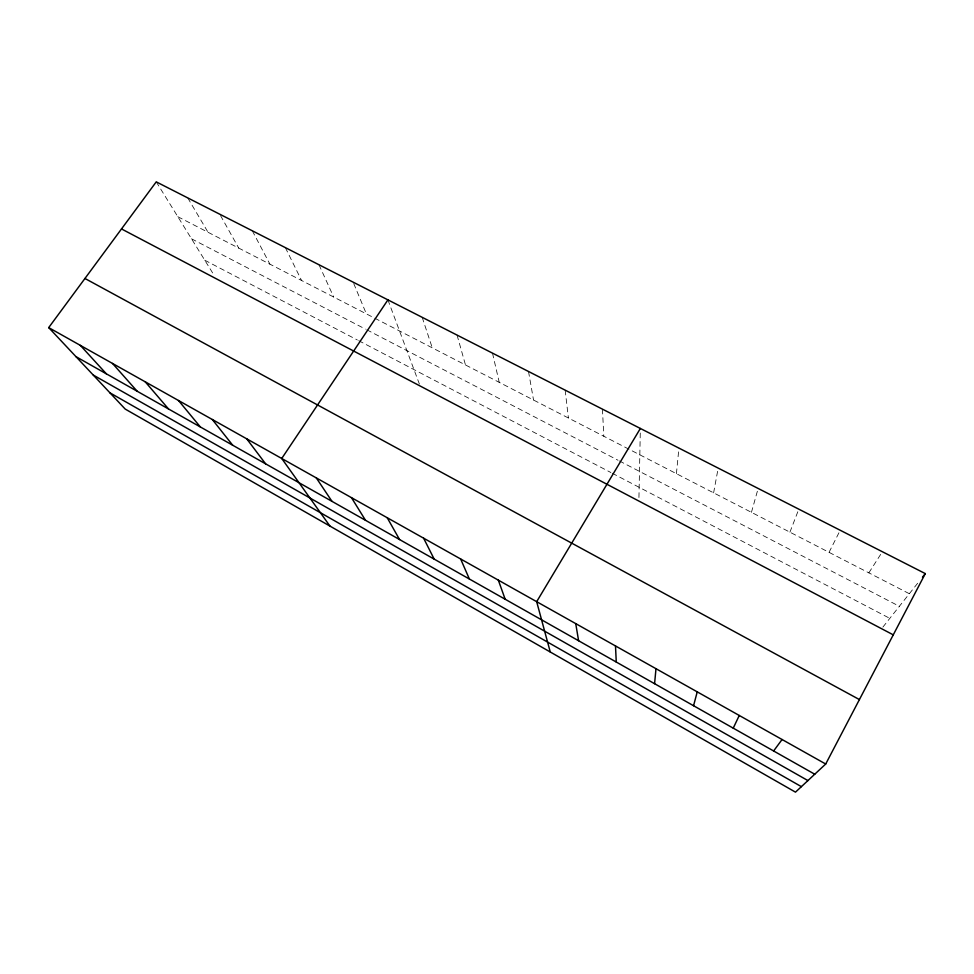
<?xml version="1.0" encoding="UTF-8"?>
<svg xmlns="http://www.w3.org/2000/svg" width="974" height="974" viewBox="0 0 974 974"><rect width="100%" height="100%" fill="white"/><g stroke="black" fill="none" stroke-linecap="round" stroke-linejoin="round"><path stroke-width="0.73" stroke-dasharray="4.87 3.65" d="M638.944 497.507L640.332 429.924M676.406 473.681L678.939 448.113M713.613 492.856L718.191 468.104M751.441 512.348L758.149 488.461M789.914 532.181L798.814 509.171M829.044 552.343L840.209 530.258M868.845 572.858L882.371 551.734M882.87 627.122L919.663 580.711M177.828 216.703L909.351 593.726M191.513 238.8L365.457 329.115M366.784 329.796L618.064 460.264M619.403 460.958L899.379 606.315M204.759 260.204L357.361 339.987M358.688 340.681L610.905 472.536M612.244 473.242L889.822 618.368M156.242 181.858L213.903 274.96M187.751 197.905L208.046 232.287M220.501 215.522L238.74 248.102M252.303 230.789L269.908 264.161M285.37 247.639L301.563 280.475M318.985 264.758L333.705 297.046M353.732 283.544L366.37 313.884M387.908 299.87L419.392 384.036M422.192 317.329L432.261 347.84M457.049 335.08L465.487 364.97M492.491 353.136L499.248 382.368M528.517 371.496L533.545 400.046M565.163 390.16L568.402 418.004M602.443 409.141L603.819 436.267"/><path stroke-width="1.46" d="M654.577 683.687L655.989 668.688M693.561 705.724L697.238 691.857M733.239 728.15L739.266 715.464M825.709 764.018L925.3 573.601L156.242 181.858L48.7 327.605L125.196 409.068L795.49 792.142L825.709 764.018L48.7 327.605M640.356 428.463L536.674 601.676L550.261 651.996M387.908 299.87L281.73 458.486L329.942 526.082M773.624 750.978L782.073 739.51M922.488 577.156L925.3 573.601M121.507 228.939L893.268 634.853M84.945 278.479L859.421 699.576M75.996 356.667L814.751 774.22M93.26 375.051L807.921 780.576M109.952 392.839L801.383 786.651M80.343 345.368L106.349 373.833M112.509 363.436L137.188 391.256M145.223 381.808L168.526 408.97M178.486 400.497L200.364 426.965M212.308 419.49L232.713 445.252M246.726 438.824L265.598 463.831M316.294 477.893L332 501.367M351.456 497.641L365.506 520.299M387.214 517.73L399.559 539.559M423.605 538.172L434.185 559.125M460.629 558.966L469.383 579.019M498.323 580.127L505.177 599.254M575.731 623.616L578.605 640.746M615.495 645.945L616.262 662.028"/></g></svg>
